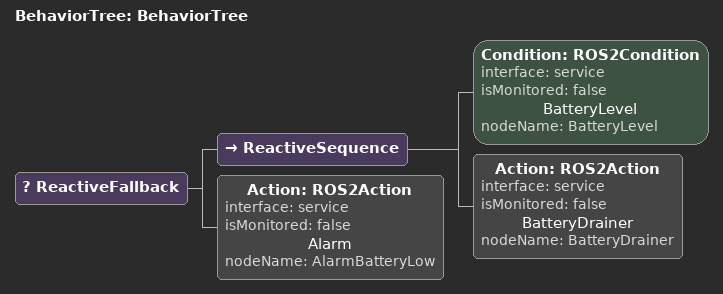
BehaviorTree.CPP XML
<?xml version="1.0"?>
<root main_tree_to_execute="BehaviorTree">
    <BehaviorTree ID="BehaviorTree">
        <ReactiveFallback>
                <ReactiveSequence>
                    <Condition ID="ROS2Condition" interface="service" isMonitored="false" name="BatteryLevel" nodeName="BatteryLevel"/>
                    <Action ID="ROS2Action" interface="service" isMonitored="false" name="BatteryDrainer" nodeName="BatteryDrainer"/>
                </ReactiveSequence>
            <Action ID="ROS2Action" interface="service" isMonitored="false" name="Alarm" nodeName="AlarmBatteryLow"/>
        </ReactiveFallback>
    </BehaviorTree>
</root>
